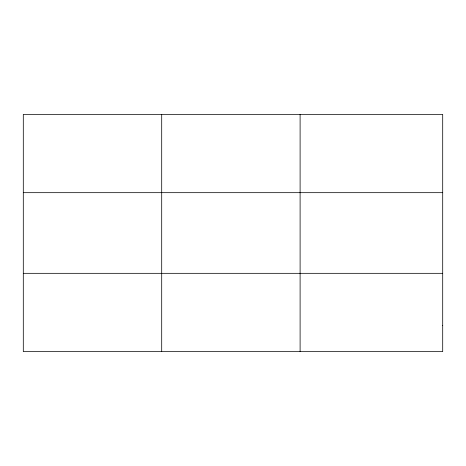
<?xml version="1.0" encoding="UTF-8"?>
<svg xmlns="http://www.w3.org/2000/svg" width="466" height="466" viewBox="0 0 466 466"><rect width="100%" height="100%" fill="white"/><g stroke="black" fill="none" stroke-linecap="round" stroke-linejoin="round"><path stroke-width="0.7" d="M161.702 114.386L161.702 351.614M300.104 114.386L300.104 351.614M23.3 192.674L442.7 192.674M23.3 273.326L442.7 273.326M442.7 325.518L442.7 351.614L23.3 351.614L23.3 114.386L442.7 114.386L442.7 325.518"/></g></svg>
